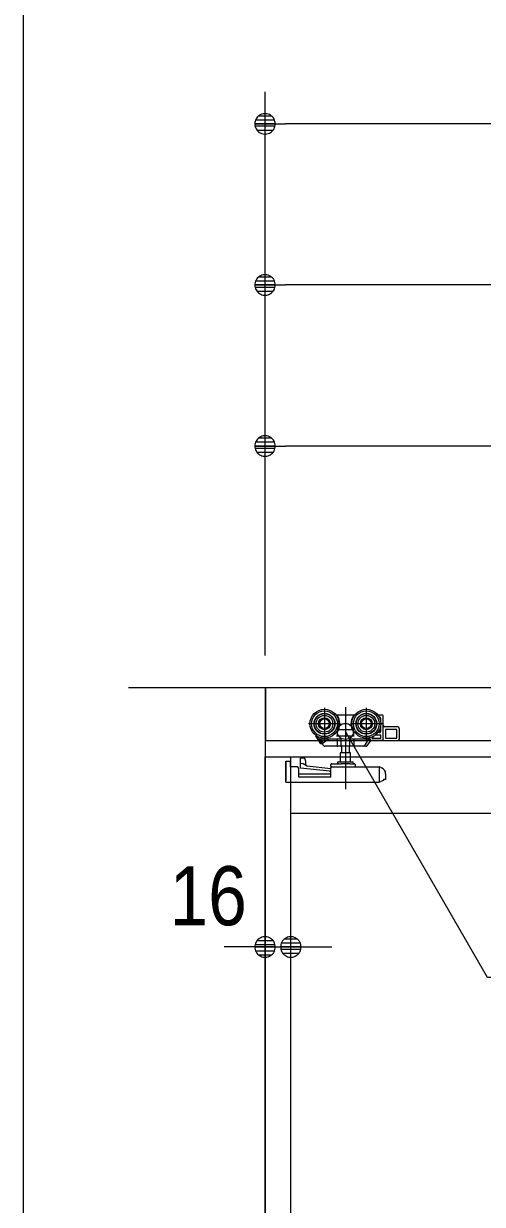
# Model space of a CAD drawing. Units: millimetres, scale not verified. Extents: x -6062 to 6062, y -3045 to 3045.
# Drawn here: x -5788 to -5502, y 29 to 762 of the extents above; entities that cross this region are included whole.
import ezdxf
from ezdxf.enums import TextEntityAlignment as Align

# ---------------------------------------------------------------- set-up
doc = ezdxf.new("R2010")
doc.units = ezdxf.units.MM
doc.header["$LTSCALE"] = 20
for name, color, linetype, lineweight in [('0-0_2寸法-3', 7, 'Continuous', 9), ('0-1_3一般', 7, 'Continuous', 9), ('0-2_1図面枠', 7, 'Continuous', 9), ('0-3_2寸法-1', 7, 'Continuous', 9), ('0-4_0', 7, 'Continuous', 9), ('0-5_2寸法-2', 7, 'Continuous', 9)]:
    doc.layers.add(name, color=color, linetype=linetype, lineweight=lineweight)
doc.styles.add('ＭＳ Ｐゴシック', font='')
doc.styles.get('ＭＳ Ｐゴシック').set_extended_font_data('MS PGothic')

# ---------------------------------------------------------------- blocks, each defined once
blk = doc.blocks.new('_Dot')
at = {"layer": '0-4_0'}
for p, q in [((-10, 0), (-20, 0)), ((9.78, 2), (-9.78, 2)), ((7.99, 6), (-7.99, 6)), ((9.16, -3.98), (-9.16, -3.98)), ((6, -7.98), (-6, -7.98))]:
    blk.add_line(p, q, dxfattribs=at)
for points in [[(10, 0), (9.92, 1.25), (9.69, 2.49), (9.3, 3.68), (8.76, 4.82), (8.09, 5.88), (7.29, 6.85), (6.37, 7.71), (5.36, 8.44), (4.26, 9.05), (3.09, 9.51), (1.87, 9.82), (0.63, 9.98), (-0.63, 9.98), (-1.87, 9.82), (-3.09, 9.51), (-4.26, 9.05), (-5.36, 8.44), (-6.37, 7.71), (-7.29, 6.85), (-8.09, 5.88), (-8.76, 4.82), (-9.3, 3.68), (-9.69, 2.49), (-9.92, 1.25), (-10, 0), (0, 0)], [(-10, 0), (-9.92, -1.25), (-9.69, -2.49), (-9.3, -3.68), (-8.76, -4.82), (-8.09, -5.88), (-7.29, -6.85), (-6.37, -7.71), (-5.36, -8.44), (-4.26, -9.05), (-3.09, -9.51), (-1.87, -9.82), (-0.63, -9.98), (0.63, -9.98), (1.87, -9.82), (3.09, -9.51), (4.26, -9.05), (5.36, -8.44), (6.37, -7.71), (7.29, -6.85), (8.09, -5.88), (8.76, -4.82), (9.3, -3.68), (9.69, -2.49), (9.92, -1.25), (10, 0), (0, 0)]]:
    blk.add_lwpolyline(points, close=True, dxfattribs=at)
blk = doc.blocks.new('グループ-70')
at = {"layer": '0-1_3一般'}
for p, q in [((-78696.5, 7000), (20223.5, 7000)), ((-77000, 7000), (-77000, -40000))]:
    blk.add_line(p, q, dxfattribs=at)
blk = doc.blocks.new('グループ-71')
at = {"layer": '0-1_3一般'}
for p, q in [((-76990, 7000), (18350, 7000)), ((-76990, 6340), (-76990, 7000)), ((-76262, 6750), (-76262, 6354)), ((-76002, 6758.4), (-76002, 5738.4)), ((-75742, 6750), (-75742, 6354)), ((-76119.5, 6662), (-76102, 6662)), ((-76102, 6662), (-75902, 6662)), ((-76102, 6659.3), (-76102, 6662)), ((-76102, 6654.4), (-76102, 6659.3)), ((-76102, 6634.4), (-76102, 6654.4)), ((-75902, 6662), (-75884.5, 6662)), ((-75902, 6662), (-75902, 6659.3)), ((-75902, 6659.3), (-75902, 6654.4)), ((-75902, 6654.4), (-75902, 6634.4)), ((-75599.5, 6662), (-75542, 6662)), ((-75580.8, 6632), (-75574, 6632)), ((-75564, 6622), (-75564, 6578.7)), ((-75532, 6352), (-75532, 6652)), ((-76064, 6552), (-76460, 6552)), ((-76111.8, 6452.4), (-76112, 6452.5)), ((-75544, 6552), (-75940, 6552)), ((-75892.2, 6452.4), (-75892, 6452.5)), ((-75564, 6525.2), (-75564, 6452)), ((-75352, 6512), (-75512, 6512)), ((-75502, 6482), (-75502, 6372)), ((-75362, 6482), (-75502, 6482)), ((-75498.4, 6372), (-75498.4, 6482)), ((-75362, 6372), (-75362, 6482)), ((-75332, 6492), (-75332, 6362)), ((18350, 6340), (-76990, 6340)), ((-76367.5, 6406.1), (-76371, 6403.9)), ((-76328.8, 6366.5), (-76345.8, 6392.7)), ((-76074, 6362), (-76320.4, 6362)), ((-76314, 6362), (-76280.8, 6310.9)), ((-76305.6, 6303.3), (-76293, 6311.4)), ((-76281.2, 6311.1), (-76280.8, 6310.9)), ((-76202.2, 6362), (-76280.8, 6310.9)), ((-76102, 6398), (-76112, 6398)), ((-76105.9, 6362), (-76105.9, 6282)), ((-76102, 6398), (-76102, 6449.5)), ((-76073.5, 6362), (-76074, 6362)), ((-76058.2, 6372), (-76058.2, 6282)), ((-75945.8, 6282), (-75945.8, 6372)), ((-75945.7, 6371.5), (-75945.8, 6372)), ((-75719.3, 6362), (-75930, 6362)), ((-75902, 6449.5), (-75902, 6398)), ((-75898.1, 6362), (-75898.1, 6282)), ((-75713.9, 6362), (-75765.8, 6282)), ((-75691.1, 6342), (-75733.6, 6276.5)), ((-75713.9, 6362), (-75707.4, 6372)), ((-75691.1, 6362), (-75713.9, 6362)), ((-75704.9, 6375.8), (-75707.4, 6372)), ((-75681.1, 6342), (-75703, 6342)), ((-75691.1, 6352), (-75691.1, 6362)), ((-75658.2, 6392.7), (-75671.6, 6372)), ((-75671.6, 6372), (-75562, 6372)), ((-75562, 6412), (-75628.9, 6412)), ((-75574, 6442), (-75599.5, 6442)), ((-75562, 6372), (-75562, 6412)), ((-75532, 6342), (-75352, 6342)), ((-75502, 6372), (-75362, 6372)), ((-76100, 6272), (-76256.6, 6272)), ((-76100.3, 6272), (-76100, 6272)), ((-76055.7, 6272), (-76100, 6272)), ((-75939, 6190), (-76065, 6190)), ((-76065, 6190), (-76065, 6080)), ((-76055.9, 6272.1), (-76055.7, 6272)), ((-76051.5, 6272), (-76051.5, 6190)), ((-75952.5, 6190), (-75952.5, 6272)), ((-75948.1, 6272.1), (-75948.3, 6272)), ((-75939, 6080), (-75939, 6190)), ((-75777.8, 6272), (-75904, 6272)), ((-75903.7, 6272), (-75904, 6272)), ((-75777.8, 6272), (-75772.3, 6272)), ((-75772.3, 6272), (-75765.8, 6282)), ((-75742, 6272), (-75772.3, 6272)), ((-76744, 6084), (-76742, 6084)), ((-76744, 6074), (-76744, 6084)), ((-76744, 6074), (-76744, 5860)), ((-76742, 6086), (-76682, 6086)), ((-76742, 5826), (-76742, 6086)), ((-76680, -39740), (-76680, 6140)), ((-76558, 6122.8), (-76558, 6124.4)), ((-76558, 6124.4), (-76558, 6124.4)), ((-76558, 6116), (-76558, 6122.8)), ((-76558, 6062.3), (-76558, 6116)), ((-76558, 6062.3), (-76528, 6059.1)), ((-76558, 6002), (-76558, 6062.3)), ((-76518, 6124.7), (-76557.6, 6124.7)), ((-76528, 6059.1), (-76478, 6027.6)), ((-76517.6, 6124.7), (-76518, 6124.7)), ((-76505.4, 6118.6), (-76505.7, 6119.2)), ((-76498, 6092), (-76498, 6040.2)), ((-76478, 6027.6), (-76182, 5996)), ((-76182, 6026), (-76182, 6046)), ((-76182, 6026), (-76182, 6006)), ((-76172, 6056), (-76055.3, 6056)), ((-76172, 6016), (-75583.8, 6016)), ((-76090, 6080), (-75914, 6080)), ((-75948.7, 6056), (-76055.3, 6056)), ((-75948.7, 6056), (-75892, 6056)), ((-75882, 6046), (-75882, 6026)), ((-75580.3, 6015.3), (-75572.5, 6012.4)), ((-75562.6, 6008.7), (-75572.5, 6012.4)), ((-76582, 5888), (-76582, 5996)), ((-76182, 5926), (-76582, 5926)), ((-76182, 5888), (-76582, 5888)), ((-76199.9, 5963.7), (-76558, 6002)), ((-76182, 5888), (-76182, 6006)), ((-75582, 6006.3), (-75582, 6006)), ((-75582, 6006), (-75582, 5826)), ((-75562.6, 6008.7), (-75553.9, 6005.4)), ((-75502, 5930.5), (-75502, 5860)), ((-76742, 5826), (-75582, 5826)), ((-75582, 5826), (-75562.6, 5833.3)), ((-75527.4, 5846.5), (-75562.6, 5833.3)), ((-75502, 5860), (-75527.4, 5860)), ((-75527.4, 5860), (-75527.4, 5846.5)), ((-76680, 5440), (-53320, 5440))]:
    blk.add_line(p, q, dxfattribs=at)
for points in [[(-76102, 6449.5), (-76102.3, 6449.6), (-76102.5, 6449.7), (-76102.8, 6449.7), (-76103, 6449.8), (-76103.3, 6449.9), (-76103.5, 6449.9), (-76103.8, 6450), (-76104, 6450.1), (-76104.3, 6450.2), (-76104.5, 6450.2), (-76104.8, 6450.3), (-76105, 6450.4), (-76105.3, 6450.5), (-76105.5, 6450.5), (-76105.8, 6450.6), (-76106, 6450.7), (-76106.3, 6450.8), (-76106.5, 6450.8), (-76106.8, 6450.9), (-76107, 6451), (-76107.3, 6451.1), (-76107.5, 6451.1), (-76107.8, 6451.2), (-76108, 6451.3), (-76108.3, 6451.4), (-76108.5, 6451.4), (-76108.8, 6451.5), (-76109, 6451.6), (-76109.3, 6451.7), (-76109.5, 6451.7), (-76109.8, 6451.8), (-76110, 6451.9), (-76110.3, 6452), (-76110.5, 6452), (-76110.8, 6452.1), (-76111, 6452.2), (-76111.3, 6452.3), (-76111.5, 6452.3), (-76111.8, 6452.4)], [(-75902, 6449.5), (-75901.7, 6449.6), (-75901.5, 6449.7), (-75901.2, 6449.7), (-75901, 6449.8), (-75900.7, 6449.9), (-75900.5, 6449.9), (-75900.2, 6450), (-75900, 6450.1), (-75899.7, 6450.2), (-75899.5, 6450.2), (-75899.2, 6450.3), (-75899, 6450.4), (-75898.7, 6450.5), (-75898.5, 6450.5), (-75898.2, 6450.6), (-75898, 6450.7), (-75897.7, 6450.8), (-75897.5, 6450.8), (-75897.2, 6450.9), (-75897, 6451), (-75896.7, 6451.1), (-75896.5, 6451.1), (-75896.2, 6451.2), (-75896, 6451.3), (-75895.7, 6451.4), (-75895.5, 6451.4), (-75895.2, 6451.5), (-75895, 6451.6), (-75894.7, 6451.7), (-75894.5, 6451.7), (-75894.2, 6451.8), (-75894, 6451.9), (-75893.7, 6452), (-75893.5, 6452), (-75893.2, 6452.1), (-75893, 6452.2), (-75892.7, 6452.3), (-75892.5, 6452.3), (-75892.2, 6452.4)], [(-76305.6, 6303.3), (-76355.5, 6380.1), (-76371, 6403.9)], [(-76273.3, 6281.1), (-76291.7, 6309.4), (-76328.8, 6366.5)], [(-76291.7, 6309.4), (-76291.9, 6309.7), (-76292, 6310), (-76292.1, 6310.2), (-76292.2, 6310.5), (-76292.2, 6310.7), (-76292.2, 6311), (-76292.2, 6311.2), (-76292.2, 6311.4), (-76292.1, 6311.5), (-76292, 6311.7), (-76291.8, 6311.8), (-76291.6, 6312), (-76291.4, 6312.1), (-76291.1, 6312.2), (-76290.8, 6312.2), (-76290.5, 6312.3), (-76290.2, 6312.3), (-76289.8, 6312.4), (-76289.4, 6312.4), (-76288.9, 6312.4), (-76288.5, 6312.3), (-76288, 6312.3), (-76287.5, 6312.3), (-76287.1, 6312.2), (-76286.7, 6312.2), (-76286.2, 6312.1), (-76285.8, 6312.1), (-76285.4, 6312), (-76285, 6312), (-76284.6, 6311.9), (-76284.2, 6311.8), (-76283.8, 6311.8), (-76283.4, 6311.7), (-76283, 6311.6), (-76282.6, 6311.5), (-76282.2, 6311.4), (-76281.9, 6311.3), (-76281.5, 6311.2), (-76281.2, 6311.1)], [(-75892, 6398), (-75902, 6398), (-76102, 6398)], [(-76058.2, 6372), (-76058.3, 6371.5), (-76058.4, 6371), (-76058.5, 6370.5), (-76058.6, 6370.1), (-76058.8, 6369.6), (-76058.9, 6369.2), (-76059.1, 6368.8), (-76059.3, 6368.4), (-76059.6, 6368), (-76059.8, 6367.6), (-76060.1, 6367.2), (-76060.4, 6366.9), (-76060.8, 6366.5), (-76061.1, 6366.2), (-76061.5, 6365.9), (-76061.9, 6365.6), (-76062.4, 6365.3), (-76062.8, 6365), (-76063.3, 6364.8), (-76063.8, 6364.5), (-76064.3, 6364.3), (-76064.8, 6364.1), (-76065.3, 6363.9), (-76065.9, 6363.7), (-76066.4, 6363.5), (-76066.9, 6363.3), (-76067.4, 6363.1), (-76067.9, 6363), (-76068.4, 6362.8), (-76068.9, 6362.7), (-76069.4, 6362.6), (-76069.9, 6362.5), (-76070.4, 6362.4), (-76071, 6362.3), (-76071.5, 6362.2), (-76072, 6362.1), (-76072.5, 6362.1), (-76073, 6362), (-76073.5, 6362)], [(-75930, 6362), (-75930.5, 6362), (-75931, 6362), (-75931.5, 6362.1), (-75932, 6362.1), (-75932.5, 6362.2), (-75933, 6362.3), (-75933.6, 6362.4), (-75934.1, 6362.5), (-75934.6, 6362.6), (-75935.1, 6362.7), (-75935.6, 6362.8), (-75936.1, 6363), (-75936.6, 6363.1), (-75937.1, 6363.3), (-75937.6, 6363.5), (-75938.1, 6363.7), (-75938.7, 6363.9), (-75939.2, 6364.1), (-75939.7, 6364.3), (-75940.2, 6364.5), (-75940.7, 6364.8), (-75941.2, 6365), (-75941.6, 6365.3), (-75942.1, 6365.6), (-75942.5, 6365.9), (-75942.9, 6366.2), (-75943.2, 6366.5), (-75943.6, 6366.9), (-75943.9, 6367.2), (-75944.2, 6367.6), (-75944.4, 6368), (-75944.7, 6368.4), (-75944.9, 6368.8), (-75945.1, 6369.2), (-75945.2, 6369.6), (-75945.4, 6370.1), (-75945.5, 6370.5), (-75945.6, 6371), (-75945.7, 6371.5)], [(-75532, 6352), (-75532, 6342), (-75681.1, 6342)], [(-76105.9, 6282), (-76105.9, 6281.7), (-76105.9, 6281.3), (-76105.8, 6281), (-76105.8, 6280.7), (-76105.7, 6280.4), (-76105.7, 6280.1), (-76105.6, 6279.8), (-76105.6, 6279.4), (-76105.5, 6279.1), (-76105.4, 6278.8), (-76105.4, 6278.5), (-76105.3, 6278.2), (-76105.2, 6277.9), (-76105.1, 6277.6), (-76105, 6277.3), (-76104.9, 6276.9), (-76104.8, 6276.6), (-76104.7, 6276.3), (-76104.6, 6276), (-76104.4, 6275.7), (-76104.3, 6275.4), (-76104.2, 6275.1), (-76104, 6274.8), (-76103.8, 6274.6), (-76103.7, 6274.3), (-76103.5, 6274.1), (-76103.3, 6273.8), (-76103.1, 6273.6), (-76102.9, 6273.4), (-76102.7, 6273.2), (-76102.5, 6273), (-76102.2, 6272.9), (-76102, 6272.7), (-76101.7, 6272.6), (-76101.5, 6272.4), (-76101.2, 6272.3), (-76100.9, 6272.2), (-76100.6, 6272.1), (-76100.3, 6272)], [(-76058.2, 6282), (-76058.2, 6281.7), (-76058.2, 6281.4), (-76058.2, 6281.2), (-76058.2, 6280.9), (-76058.2, 6280.6), (-76058.2, 6280.3), (-76058.2, 6280.1), (-76058.2, 6279.8), (-76058.2, 6279.5), (-76058.2, 6279.2), (-76058.2, 6278.9), (-76058.2, 6278.7), (-76058.2, 6278.4), (-76058.2, 6278.1), (-76058.1, 6277.8), (-76058.1, 6277.5), (-76058.1, 6277.2), (-76058.1, 6276.9), (-76058.1, 6276.7), (-76058.1, 6276.4), (-76058.1, 6276.1), (-76058.1, 6275.8), (-76058, 6275.5), (-76058, 6275.3), (-76057.9, 6275), (-76057.9, 6274.7), (-76057.8, 6274.5), (-76057.7, 6274.3), (-76057.6, 6274), (-76057.5, 6273.8), (-76057.3, 6273.6), (-76057.2, 6273.4), (-76057, 6273.2), (-76056.9, 6273), (-76056.7, 6272.8), (-76056.5, 6272.6), (-76056.3, 6272.4), (-76056.1, 6272.3), (-76055.9, 6272.1)], [(-75904, 6272), (-75948.3, 6272), (-76055.7, 6272)], [(-75945.8, 6282), (-75945.8, 6281.7), (-75945.8, 6281.4), (-75945.8, 6281.2), (-75945.8, 6280.9), (-75945.8, 6280.6), (-75945.8, 6280.3), (-75945.8, 6280.1), (-75945.8, 6279.8), (-75945.8, 6279.5), (-75945.8, 6279.2), (-75945.8, 6278.9), (-75945.8, 6278.7), (-75945.8, 6278.4), (-75945.8, 6278.1), (-75945.9, 6277.8), (-75945.9, 6277.5), (-75945.9, 6277.2), (-75945.9, 6276.9), (-75945.9, 6276.7), (-75945.9, 6276.4), (-75945.9, 6276.1), (-75945.9, 6275.8), (-75946, 6275.5), (-75946, 6275.3), (-75946.1, 6275), (-75946.1, 6274.7), (-75946.2, 6274.5), (-75946.3, 6274.3), (-75946.4, 6274), (-75946.5, 6273.8), (-75946.7, 6273.6), (-75946.8, 6273.4), (-75947, 6273.2), (-75947.1, 6273), (-75947.3, 6272.8), (-75947.5, 6272.6), (-75947.7, 6272.4), (-75947.9, 6272.3), (-75948.1, 6272.1)], [(-75898.1, 6282), (-75898.1, 6281.7), (-75898.1, 6281.3), (-75898.2, 6281), (-75898.2, 6280.7), (-75898.3, 6280.4), (-75898.3, 6280.1), (-75898.4, 6279.8), (-75898.4, 6279.4), (-75898.5, 6279.1), (-75898.6, 6278.8), (-75898.6, 6278.5), (-75898.7, 6278.2), (-75898.8, 6277.9), (-75898.9, 6277.6), (-75899, 6277.3), (-75899.1, 6276.9), (-75899.2, 6276.6), (-75899.3, 6276.3), (-75899.4, 6276), (-75899.6, 6275.7), (-75899.7, 6275.4), (-75899.8, 6275.1), (-75900, 6274.8), (-75900.2, 6274.6), (-75900.3, 6274.3), (-75900.5, 6274.1), (-75900.7, 6273.8), (-75900.9, 6273.6), (-75901.1, 6273.4), (-75901.3, 6273.2), (-75901.5, 6273), (-75901.8, 6272.9), (-75902, 6272.7), (-75902.3, 6272.6), (-75902.5, 6272.4), (-75902.8, 6272.3), (-75903.1, 6272.2), (-75903.4, 6272.1), (-75903.7, 6272)], [(-77000, -39740), (-77000, 6140), (-53000, 6140)], [(-76602, 6016), (-76682, 6016), (-76682, 6086)], [(-76557.6, 6124.7), (-76557.7, 6124.7), (-76557.7, 6124.7), (-76557.7, 6124.7), (-76557.7, 6124.7), (-76557.7, 6124.7), (-76557.7, 6124.7), (-76557.7, 6124.7), (-76557.7, 6124.7), (-76557.8, 6124.7), (-76557.8, 6124.7), (-76557.8, 6124.7), (-76557.8, 6124.6), (-76557.8, 6124.6), (-76557.8, 6124.6), (-76557.8, 6124.6), (-76557.8, 6124.6), (-76557.8, 6124.6), (-76557.9, 6124.6), (-76557.9, 6124.6), (-76557.9, 6124.6), (-76557.9, 6124.6), (-76557.9, 6124.6), (-76557.9, 6124.6), (-76557.9, 6124.6), (-76557.9, 6124.6), (-76557.9, 6124.5), (-76557.9, 6124.5), (-76557.9, 6124.5), (-76558, 6124.5), (-76558, 6124.5), (-76558, 6124.5), (-76558, 6124.5), (-76558, 6124.5), (-76558, 6124.5), (-76558, 6124.4), (-76558, 6124.4), (-76558, 6124.4), (-76558, 6124.4), (-76558, 6124.4)], [(-76505.8, 6119.2), (-76505.9, 6119.5), (-76506.1, 6119.8), (-76506.3, 6120.1), (-76506.5, 6120.4), (-76506.7, 6120.6), (-76506.9, 6120.9), (-76507.1, 6121.1), (-76507.3, 6121.4), (-76507.6, 6121.6), (-76507.8, 6121.8), (-76508.1, 6122), (-76508.3, 6122.2), (-76508.6, 6122.4), (-76508.9, 6122.6), (-76509.2, 6122.8), (-76509.5, 6122.9), (-76509.9, 6123.1), (-76510.2, 6123.2), (-76510.5, 6123.3), (-76510.9, 6123.4), (-76511.3, 6123.5), (-76511.6, 6123.6), (-76512, 6123.7), (-76512.3, 6123.8), (-76512.7, 6123.9), (-76513, 6124), (-76513.4, 6124.1), (-76513.8, 6124.2), (-76514.1, 6124.2), (-76514.5, 6124.3), (-76514.8, 6124.3), (-76515.2, 6124.4), (-76515.5, 6124.5), (-76515.9, 6124.5), (-76516.2, 6124.5), (-76516.6, 6124.6), (-76516.9, 6124.6), (-76517.3, 6124.6), (-76517.6, 6124.7)], [(-76498.1, 6092.1), (-76498.1, 6092.8), (-76498.2, 6093.5), (-76498.2, 6094.2), (-76498.2, 6094.9), (-76498.3, 6095.6), (-76498.3, 6096.3), (-76498.4, 6097), (-76498.4, 6097.8), (-76498.5, 6098.5), (-76498.6, 6099.2), (-76498.7, 6099.9), (-76498.8, 6100.6), (-76499, 6101.3), (-76499.1, 6102), (-76499.3, 6102.7), (-76499.4, 6103.4), (-76499.6, 6104), (-76499.8, 6104.7), (-76499.9, 6105.4), (-76500.1, 6106.1), (-76500.3, 6106.8), (-76500.6, 6107.5), (-76500.8, 6108.2), (-76501, 6108.9), (-76501.3, 6109.5), (-76501.5, 6110.2), (-76501.7, 6110.9), (-76502, 6111.5), (-76502.3, 6112.2), (-76502.6, 6112.8), (-76502.8, 6113.5), (-76503.1, 6114.1), (-76503.4, 6114.8), (-76503.7, 6115.4), (-76504.1, 6116.1), (-76504.4, 6116.7), (-76504.7, 6117.3), (-76505, 6118), (-76505.4, 6118.6)], [(-75572.5, 6012.4), (-75572.8, 6012.3), (-75573.1, 6012.2), (-75573.4, 6012.1), (-75573.7, 6012), (-75574, 6012), (-75574.3, 6011.8), (-75574.6, 6011.7), (-75574.9, 6011.6), (-75575.2, 6011.5), (-75575.5, 6011.4), (-75575.8, 6011.3), (-75576.1, 6011.2), (-75576.4, 6011.1), (-75576.7, 6011), (-75577, 6010.9), (-75577.3, 6010.7), (-75577.6, 6010.6), (-75577.9, 6010.5), (-75578.2, 6010.4), (-75578.5, 6010.2), (-75578.8, 6010.1), (-75579.1, 6010), (-75579.4, 6009.8), (-75579.6, 6009.7), (-75579.9, 6009.5), (-75580.1, 6009.3), (-75580.4, 6009.2), (-75580.6, 6009), (-75580.8, 6008.8), (-75580.9, 6008.5), (-75581.1, 6008.3), (-75581.3, 6008.1), (-75581.4, 6007.9), (-75581.5, 6007.6), (-75581.6, 6007.4), (-75581.7, 6007.1), (-75581.8, 6006.8), (-75581.9, 6006.6), (-75582, 6006.3)], [(-76744, 5860), (-76743.4, 5853.7), (-76742, 5848.8)]]:
    blk.add_lwpolyline(points, dxfattribs=at)
for centre, radius in [((-76262, 6552), 180), ((-76262, 6552), 160), ((-76262, 6552), 130), ((-76262, 6552), 126), ((-76262, 6552), 104), ((-76262, 6552), 74), ((-76262, 6552), 60), ((-75742, 6552), 180), ((-75742, 6552), 160), ((-75742, 6552), 130), ((-75742, 6552), 126), ((-75742, 6552), 104), ((-75742, 6552), 74), ((-75742, 6552), 60)]:
    blk.add_circle(centre, radius, dxfattribs=at)
for centre, radius, start, end in [((-76262, 6552), 190, 327.3631, 32.6369), ((-75742, 6552), 190, 147.3631, 212.6369), ((-75574, 6622), 10, 0, 90), ((-75542, 6652), 10, 0, 90), ((-75584, 6462), 20, 270, 0), ((-75574, 6452), 10, 270, 0), ((-75512, 6532), 20, 180, 270), ((-75352, 6492), 20, 0, 90), ((-76320.4, 6372), 10, 213, 270), ((-75719.3, 6372), 10, 270, 327), ((-75681.1, 6352), 10, 180, 270), ((-75352, 6362), 20, 270, 0), ((-76256.6, 6292), 20, 213, 270), ((-75777.8, 6282), 10, 270, 327), ((-75742, 6282), 10, 270, 327), ((-76602, 5996), 20, 0, 90), ((-76172, 6046), 10, 90, 180), ((-76172, 6006), 10, 90, 180), ((-76090, 6068), 12, 90, 180), ((-76090, 6068), 12, 180, 270), ((-75914, 6068), 12, 0, 90), ((-75914, 6068), 12, 270, 0), ((-75892, 6046), 10, 0, 90), ((-75872, 6026), 10, 180, 270), ((-75583.8, 6006), 10, 69.44395, 90), ((-76202, 5943.8), 20, 0, 83.89836), ((-75582, 5930.5), 80, 0, 69.44395)]:
    blk.add_arc(centre, radius, start, end, dxfattribs=at)
blk = doc.blocks.new('グループ-72')
at = {"layer": '0-1_3一般'}
for name in ['グループ-70', 'グループ-71']:
    blk.add_blockref(name, (0, 0), dxfattribs=at)
blk = doc.blocks.new('グループ-81')
at = {"layer": '0-2_1図面枠'}
blk.add_lwpolyline([(-80000, 55400), (80000, 55400), (80000, -55400), (-80000, -55400)], close=True, dxfattribs=at)
blk = doc.blocks.new('図面枠')
at = {"layer": '0-2_1図面枠'}
blk.add_blockref('グループ-81', (0, 0), dxfattribs=at)

msp = doc.modelspace()

# ---------------------------------------------------------------- linework, layer by layer
at = {"layer": '0-0_2寸法-3'}
for p, q in [((-5582.71, 323.83), (-5592.49, 323.83)), ((-5587.43, 327.83), (-5587.77, 327.83)), ((-5587.43, 327.83), (-5587.77, 327.83)), ((-5583.6, 319.83), (-5591.6, 319.83))]:
    msp.add_line(p, q, dxfattribs=at)
msp.add_lwpolyline([(-5273.44, 170), (-5499.36, 170), (-5587.6, 322.84)], dxfattribs=at)
msp.add_circle((-5587.6, 322.84), 5.01, dxfattribs=at)
msp.add_circle((-5587.6, 322.84), 5.01, dxfattribs=at)
at = {"layer": '0-3_2寸法-1'}
for p, q in [((-5637.5, 620), (-5637.5, 720)), ((-3330.21, 700), (-5624.79, 700)), ((-5637.5, 520), (-5637.5, 620)), ((-3431.21, 600), (-5624.79, 600)), ((-5637.5, 370), (-5637.5, 520)), ((-4755.21, 500), (-5624.79, 500))]:
    msp.add_line(p, q, dxfattribs=at)
at = {"layer": '0-5_2寸法-2'}
for p, q in [((-5637.5, 209), (-5637.3, 209)), ((-5621.5, 208), (-5621.5, 209)), ((-5650.21, 189), (-5662.92, 189)), ((-5637.5, 189), (-5621.5, 189)), ((-5608.79, 189), (-5596.08, 189))]:
    msp.add_line(p, q, dxfattribs=at)

# ---------------------------------------------------------------- block references
at = {"layer": '0-1_3一般', "xscale": 0.05, "yscale": 0.05}
msp.add_blockref('グループ-72', (-1787.5, 0), dxfattribs=at)
at = {"layer": '0-2_1図面枠', "xscale": 0.05, "yscale": 0.05}
msp.add_blockref('図面枠', (-1787.5, 0), dxfattribs=at)
at = {"layer": '0-3_2寸法-1', "xscale": 0.6356201, "yscale": 0.6356201, "rotation": 180}
for p in [(-5637.5, 700), (-5637.5, 600), (-5637.5, 500)]:
    msp.add_blockref('_Dot', p, dxfattribs=at)
at = {"layer": '0-5_2寸法-2', "xscale": 0.6356201, "yscale": 0.6356201}
msp.add_blockref('_Dot', (-5637.5, 189), dxfattribs=at)
at = {"layer": '0-5_2寸法-2', "xscale": 0.6356201, "yscale": 0.6356201, "rotation": 180}
msp.add_blockref('_Dot', (-5621.5, 189), dxfattribs=at)

# ---------------------------------------------------------------- texts
at = {"layer": '0-5_2寸法-2', "style": 'ＭＳ Ｐゴシック', "width": 0.9}
msp.add_text('16', height=36.66, dxfattribs=at).set_placement((-5696.83, 191.48), align=Align.BOTTOM_LEFT)

doc.saveas('drawing.dxf')
